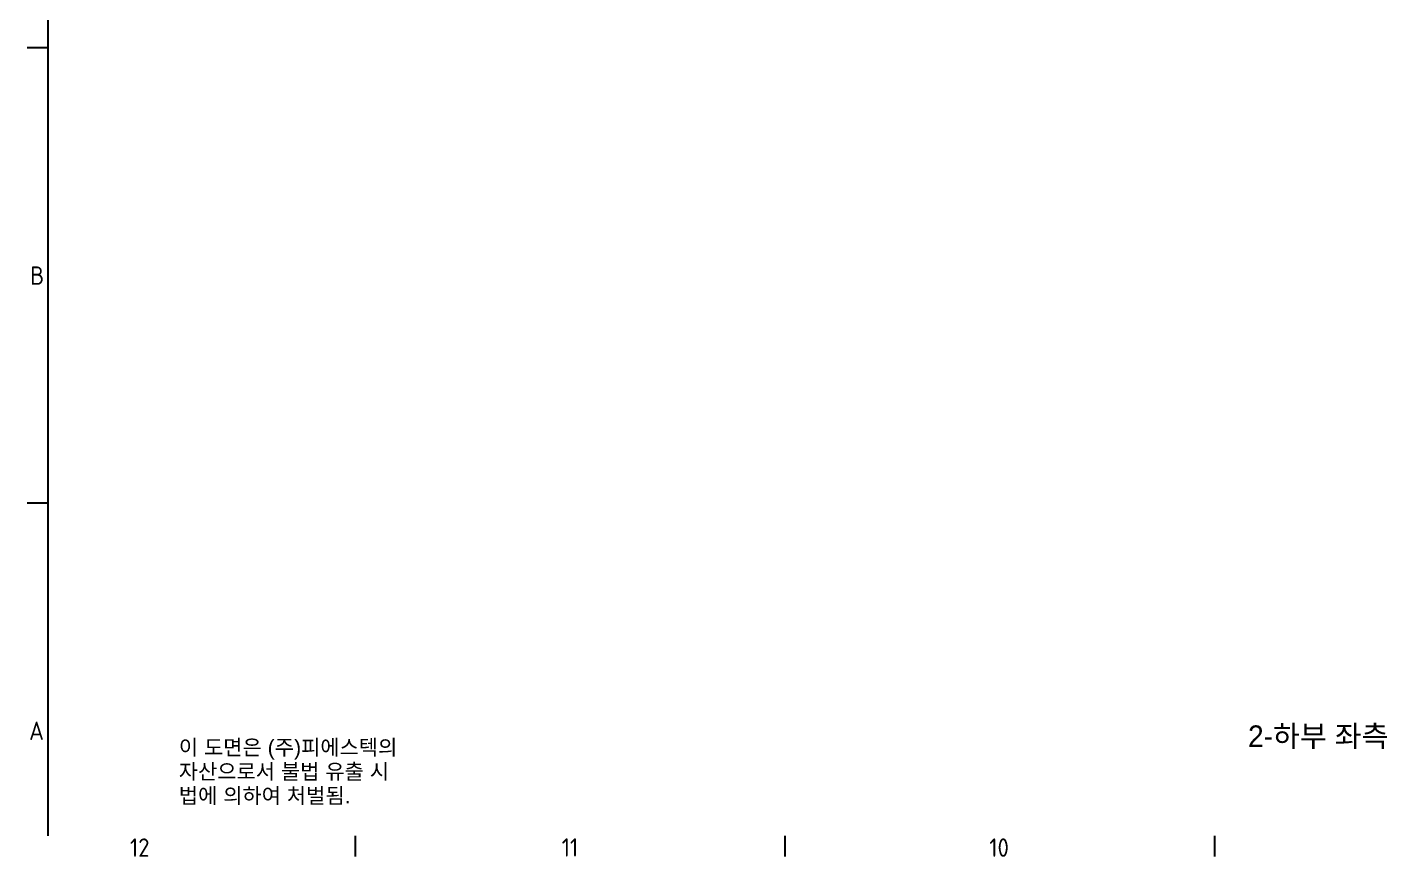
# Model space of a CAD drawing. Header units: millimetres. Extents: x 0 to 51860, y 0 to 5940.
# Drawn here: x 9925 to 12144, y 166 to 1519 of the extents above; entities that cross this region are included whole.
import ezdxf

# ---------------------------------------------------------------- set-up
doc = ezdxf.new("R2010")
doc.units = ezdxf.units.MM
doc.header["$LTSCALE"] = 10
doc.layers.get('0').update_dxf_attribs({"color": 3, "lineweight": 25})
doc.layers.add('경계(ISO)', color=7, linetype='Continuous', lineweight=25)
doc.layers.add('기호(ISO)', color=5, linetype='Continuous', lineweight=25)
doc.styles.add('문자 텍스트_PSTEK_POSCO', font='isocp.shx')
doc.styles.add('치수 텍스트_PSTEK_POSCO', font='isocp.shx')
doc.dimstyles.new('치수_PSTEK_POSCO$7', dxfattribs={"dimscale": 10, "dimtxt": 3.5, "dimasz": 2.5, "dimexe": 2, "dimexo": 2.5, "dimgap": 1, "dimtad": 1, "dimrnd": 1e-08, "dimdsep": 46, "dimtxsty": '치수 텍스트_PSTEK_POSCO', "dimcen": 0.09, "dimdle": 10, "dimclrd": 7, "dimclre": 7, "dimclrt": 2, "dimadec": 1, "dimazin": 2, "dimtfac": 1, "dimtmove": 0, "dimatfit": 3, "dimfxl": 0, "dimtolj": 1, "dimlwd": -1, "dimlwe": -1, "dimarcsym": 0})

# ---------------------------------------------------------------- blocks, each defined once
blk = doc.blocks.new('경계 Default Border')
at = {"layer": '경계(ISO)'}
for p, q in [((20, 148.5), (16.6, 148.5)), ((20, 74.25), (16.6, 74.25)), ((70.08, 20), (70.08, 16.6)), ((140.17, 20), (140.17, 16.6)), ((210.25, 20), (210.25, 16.6))]:
    blk.add_line(p, q, dxfattribs=at)
at = {"layer": '경계(ISO)', "flags": 128}
blk.add_lwpolyline([(20, 20), (20, 574)], dxfattribs=at)
at = {"layer": '경계(ISO)', "color": 2, "char_height": 3, "attachment_point": 7, "style": '문자 텍스트_PSTEK_POSCO'}
for s, insert in [('B', (17.08, 109.85)), ('A', (16.91, 35.62)), ('12', (33.36, 16.57)), ('11', (103.78, 16.6)), ('10', (173.53, 16.57))]:
    blk.add_mtext(s, dxfattribs=dict(at, insert=insert))

msp = doc.modelspace()

# ---------------------------------------------------------------- block references
at = {"xscale": 10, "yscale": 10, "zscale": 10}
msp.add_blockref('경계 Default Border', (9758.5863, 0), dxfattribs=at)

# ---------------------------------------------------------------- texts
at = {"layer": '기호(ISO)', "color": 2, "insert": (11915.9823, 357.1811), "char_height": 34.999999, "width": 902.101135, "attachment_point": 4, "style": '치수 텍스트_PSTEK_POSCO'}
msp.add_mtext('{\\f굴림|b0|i0;\\H35.0000;2-하부 좌측  PLATE"B" 용접 (방향성 주의)}', dxfattribs=at)
at = {"layer": '기호(ISO)', "color": 2, "insert": (10171.8853, 303.4876), "char_height": 25, "width": 393.061037, "attachment_point": 4, "line_spacing_factor": 0.944221, "style": '문자 텍스트_PSTEK_POSCO'}
msp.add_mtext('{\\fArial|b0|i0;\\H25.0000;이 도면은 (주)피에스텍의\\P자산으로서 불법 유출 시 \\P법에 의하여 처벌됨.}', dxfattribs=at)

# ---------------------------------------------------------------- leaders
at = {"layer": '기호(ISO)', "color": 7, "annotation_type": 0, "has_hookline": 1, "hookline_direction": 1, "text_width": 853.2823}
msp.add_leader([(12911.1916, 611.3645), (12853.0834, 357.1811), (12828.0834, 357.1811)], dimstyle='치수_PSTEK_POSCO$7', override={"dimtad": 0}, dxfattribs=at)

doc.saveas('drawing.dxf')
